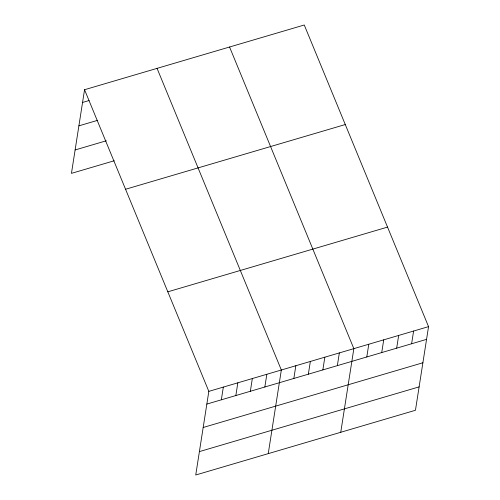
<?xml version="1.0" encoding="UTF-8"?>
<svg xmlns="http://www.w3.org/2000/svg" width="500" height="500" viewBox="0 0 500 500"><rect width="100%" height="100%" fill="white"/><g stroke="black" fill="none" stroke-linecap="round" stroke-linejoin="round"><path stroke-width="0.75" d="M84.55 89.725L208.831 391.362L195.738 475L415.45 410.275L428.55 326.637L304.262 25L84.55 89.725L71.45 173.363L114.231 160.763M221.344 399.812L223.331 387.088M235.844 395.544L237.838 382.819M250.344 391.269L252.338 378.544M264.844 387L266.837 374.275M268.244 453.644L281.337 370L157.056 68.362M293.85 378.456L295.837 365.731M308.35 374.181L310.344 361.456M322.85 369.913L324.844 357.188M337.35 365.637L339.344 352.912M340.75 432.281L353.844 348.644L229.562 47.006M366.794 356.969L368.787 344.244M381.731 352.569L383.725 339.844M396.675 348.162L398.669 335.438M411.613 343.762L413.606 331.037M82.556 102.45L89.081 100.525M78.894 125.85L97.744 120.3M75.119 149.963L106.294 140.775M125.562 189.262L345.281 124.537M167.819 291.819L387.537 227.1M208.831 391.362L428.55 326.637M206.838 404.087L426.556 339.363M203.175 427.488L422.894 362.762M199.4 451.6L419.113 386.875"/></g></svg>
